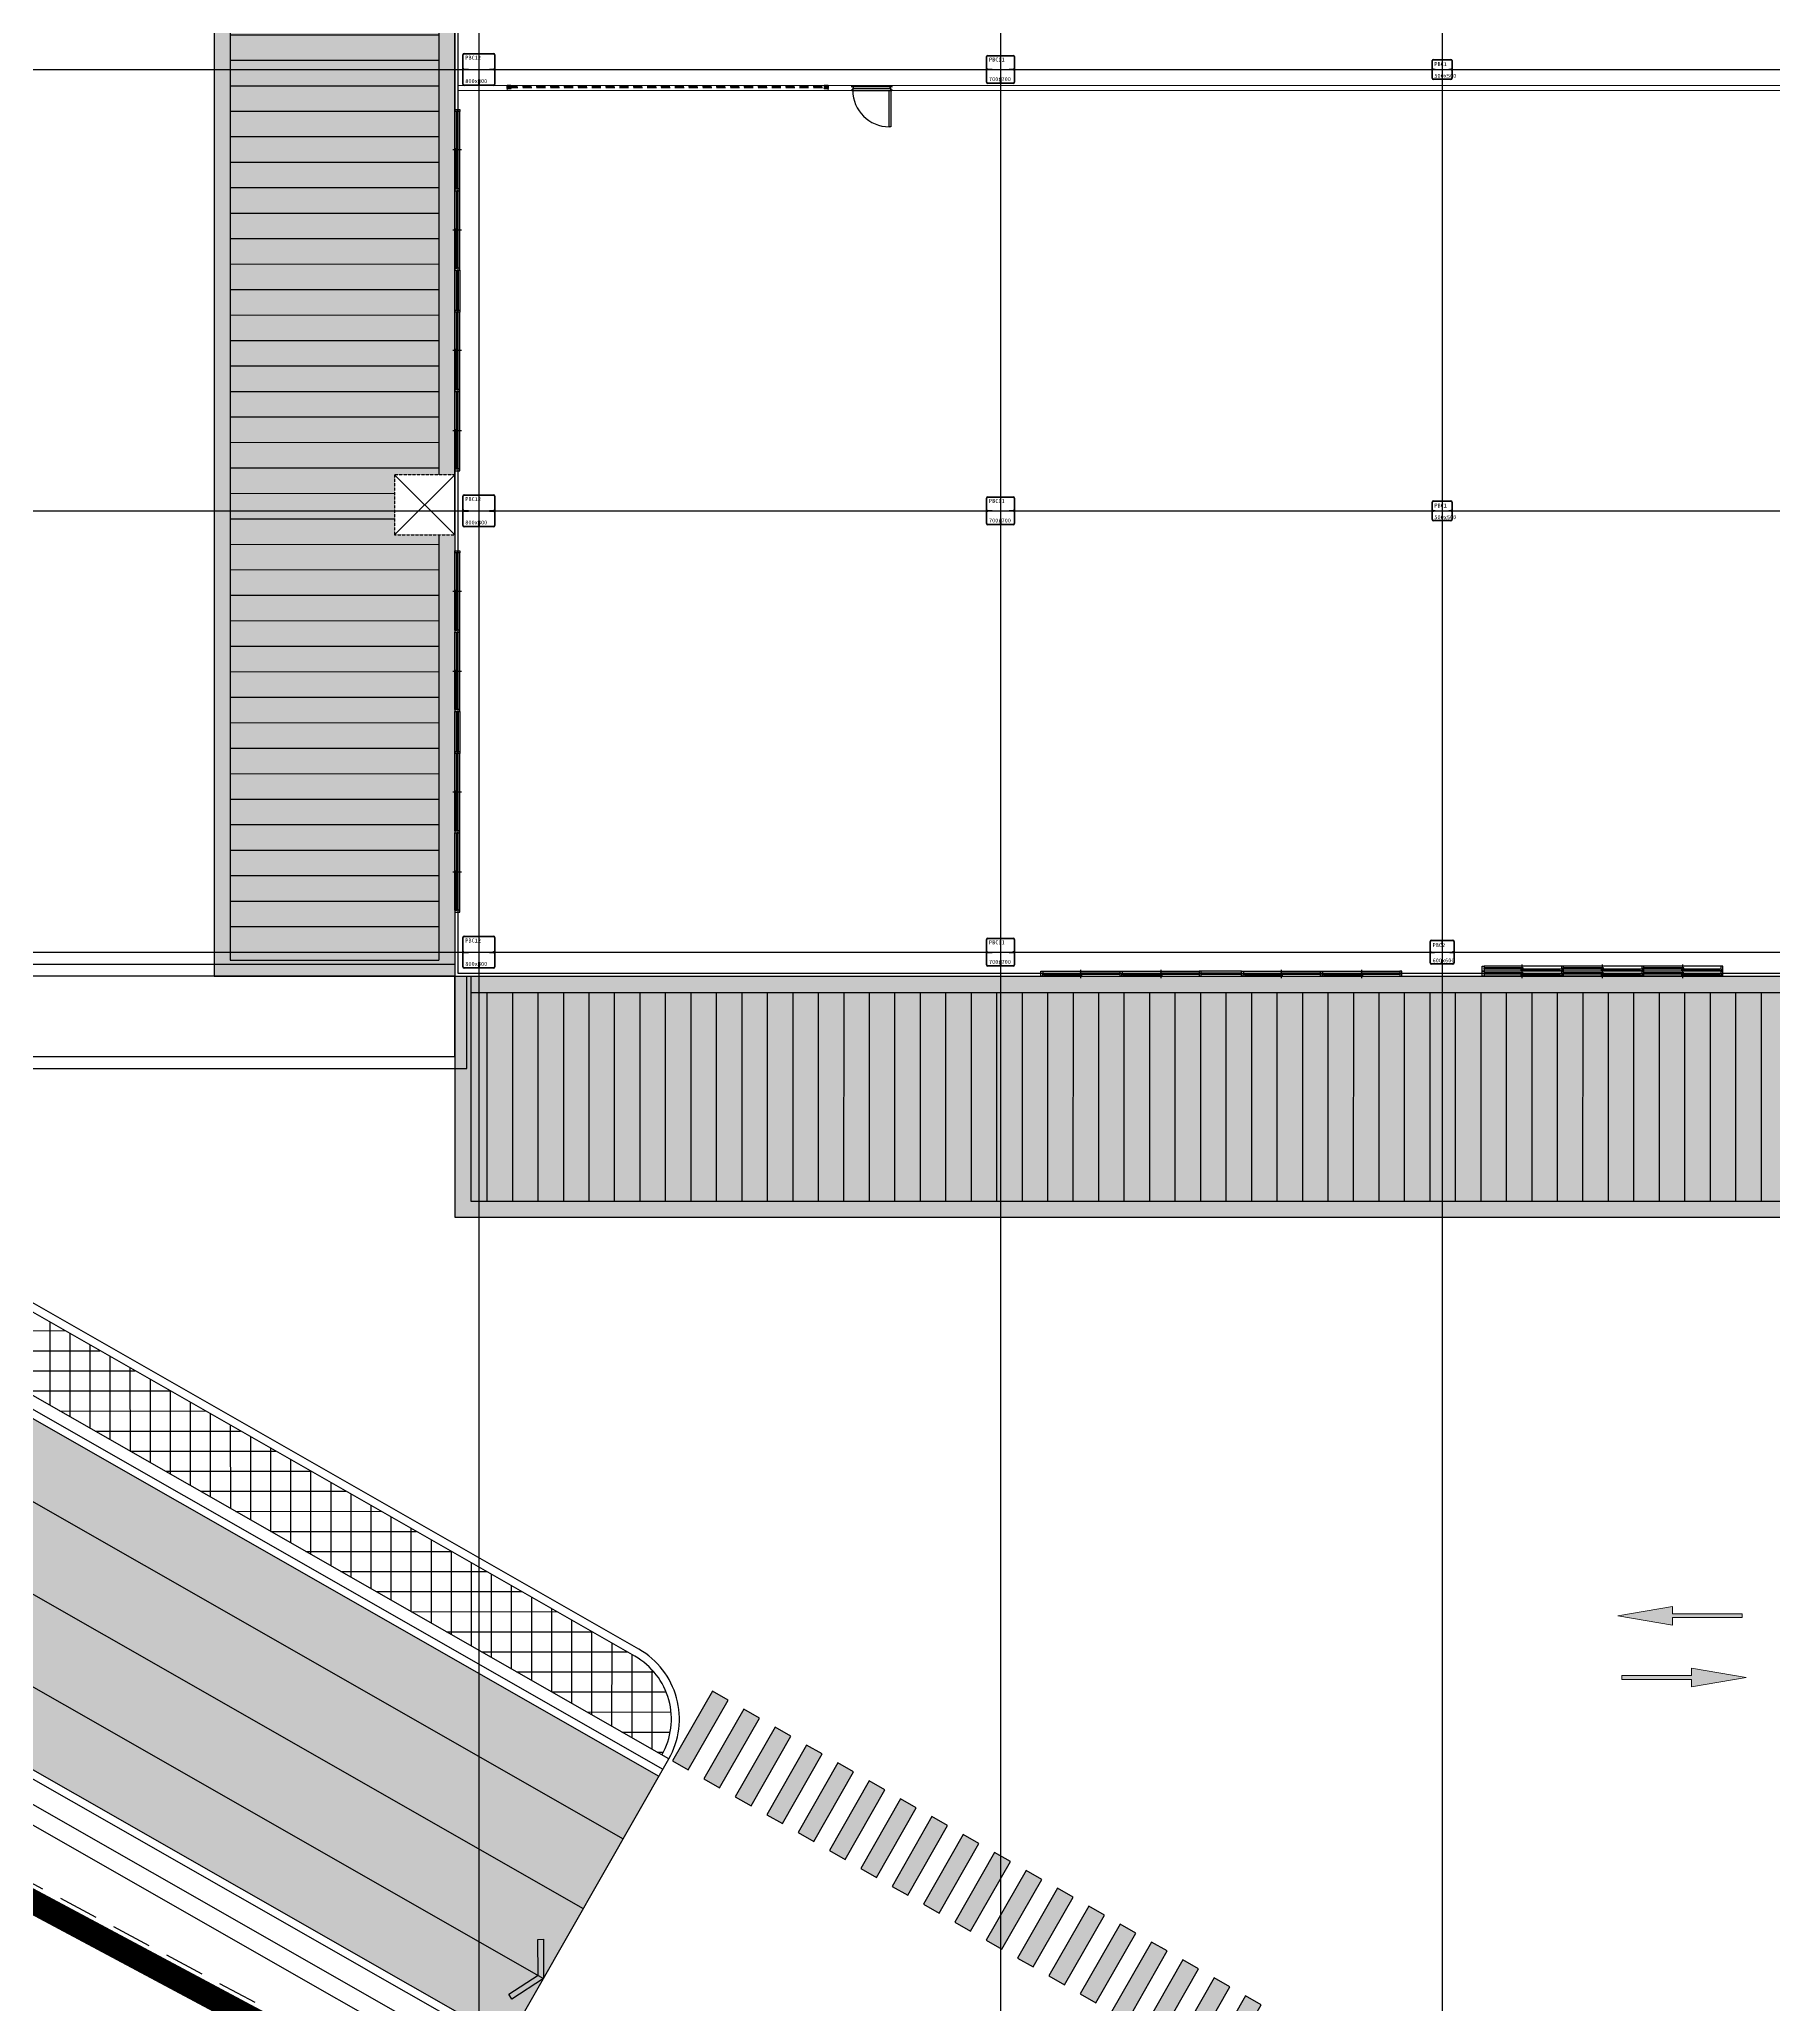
# Model space of a CAD drawing. Extents: x 152195838 to 160350639, y 364657247 to 370318102.
# Drawn here: x 158828992 to 158872211, y 364956804 to 365005782 of the extents above; entities that cross this region are included whole.
import ezdxf
from ezdxf.xclip import XClip

# ---------------------------------------------------------------- set-up
doc = ezdxf.new("R2010")
doc.units = 0
doc.header["$MEASUREMENT"] = 0
for name, pattern in [('AAA004', [3, 2, -1]), ('DASHED', [0.75, 0.5, -0.25]), ('DIVIDEX2', [2.5, 1, -0.5, 0, -0.5, 0, -0.5]), ('HID', [2.3, 1.5, -0.8]), ('PHANTOM2', [1.25, 0.625, -0.125, 0.125, -0.125, 0.125, -0.125]), ('사무실2종$0$ACAD_ISO04W100', [30, 24, -3, 0, -3])]:
    doc.linetypes.add(name, pattern=pattern)
doc.layers.get('0').update_dxf_attribs({"linetype": 'CONTINUOUS'})
doc.layers.get('Defpoints').update_dxf_attribs({"linetype": 'CONTINUOUS'})
for name, color, linetype in [('-S-foundation txt', 3, 'CONTINUOUS'), ('0 구역계(부지)', 5, 'PHANTOM2'), ('4A.TEC DOOR', 4, 'CONTINUOUS'), ('4A.TEC ELE 1', 7, 'CONTINUOUS'), ('4A.TEC OPEN', 9, 'HID'), ('4A.TEC SITE', 1, 'DIVIDEX2'), ('4A.TEC 벽체 1', 2, 'CONTINUOUS'), ('4A.TEC 벽체 2', 3, 'CONTINUOUS'), ('4A.TEC 벽체 3', 4, 'CONTINUOUS'), ('4A.TEC 벽체 4', 7, 'CONTINUOUS'), ('4A.TEC 주차 일반', 8, 'CONTINUOUS'), ('4A.TEC 창호 2', 4, 'CONTINUOUS'), ('4A.TEC 패턴 1', 8, 'CONTINUOUS'), ('4A.TEC 해치 1', 9, 'CONTINUOUS'), ('P-BOX', 3, 'CONTINUOUS'), ('㈜SE&C 심볼', 7, 'CONTINUOUS'), ('㈜SE&C 패턴 1', 8, 'CONTINUOUS')]:
    doc.layers.add(name, color=color, linetype=linetype)
doc.layers.add('DEFPOINT', color=135, linetype='CONTINUOUS', plot=False)
doc.styles.add('돋움체', font='')
doc.styles.get('돋움체').set_extended_font_data('DotumChe')

# ---------------------------------------------------------------- blocks, each defined once
blk = doc.blocks.new('asq9q')
for p, q in [((159790047, 364980932), (159791547, 364982432)), ((159790047, 364982432), (159791547, 364980932))]:
    blk.add_line(p, q)
at = {"linetype": 'DASHED'}
blk.add_lwpolyline([(159790047, 364980932), (159791547, 364980932), (159791547, 364982432), (159790047, 364982432)], close=True, dxfattribs=at)
blk = doc.blocks.new('zw$EEDA')
at = {"layer": '4A.TEC 해치 1', "linetype": 'Continuous'}
h = blk.add_hatch(color=254, dxfattribs=at)
h.dxf.hatch_style = 1
h.paths.add_polyline_path([(6000, 0), (6000, 11000), (4500, 11000), (4500, 12500), (6000, 12500), (6000, 31700), (4500, 31700), (4500, 33200), (6000, 33200), (6000, 45000), (4500, 45000), (4500, 46500), (6000, 46500), (6000, 89200), (0, 89200), (0, 0)])
at = {"layer": '4A.TEC 해치 1'}
h = blk.add_hatch(dxfattribs=at)
h.set_pattern_fill('LINE', color=256, scale=200, angle=360)
h.set_pattern_definition([(360, (-434424.4, 2090698.2), (2e-12, 635), [])])
edge = h.paths.add_edge_path()
edge.add_line((400, 88800), (5600, 88800))
edge.add_line((5600, 88800), (5600, 46500))
edge.add_line((5600, 46500), (4500, 46500))
edge.add_line((4500, 46500), (4500, 45000))
edge.add_line((4500, 45000), (5600, 45000))
edge.add_line((5600, 45000), (5600, 33200))
edge.add_line((5600, 33200), (4500, 33200))
edge.add_line((4500, 33200), (4500, 31700))
edge.add_line((4500, 31700), (5600, 31700))
edge.add_line((5600, 31700), (5600, 12500))
edge.add_line((5600, 12500), (4500, 12500))
edge.add_line((4500, 12500), (4500, 11000))
edge.add_line((4500, 11000), (5600, 11000))
edge.add_line((5600, 11000), (5600, 400))
edge.add_line((5600, 400), (400, 400))
edge.add_line((400, 400), (400, 88600))
at = {"ltscale": 1000}
blk.add_lwpolyline([(6000, 89200), (0, 89200), (0, 0), (6000, 0)], dxfattribs=at)
at = {"layer": '4A.TEC ELE 1', "color": 8}
for p, q in [((5600, 31700), (5600, 12500)), ((5600, 11000), (5600, 400))]:
    blk.add_line(p, q, dxfattribs=at)
blk.add_lwpolyline([(6000, 88800), (400, 88800), (400, 400), (5600, 400)], dxfattribs=at)
blk.add_blockref('asq9q', (-159785547, -364969932))
blk = doc.blocks.new('dwgC0C')
at = {"layer": '4A.TEC 해치 1', "linetype": 'Continuous'}
h = blk.add_hatch(color=254, dxfattribs=at)
h.dxf.hatch_style = 1
h.paths.add_polyline_path([(93300, 4500), (94800, 4500), (94800, 6000), (95800, 6000), (95800, 0), (-17400, 0), (-17400, 6000), (93300, 6000)])
at = {"layer": '4A.TEC 해치 1'}
h = blk.add_hatch(dxfattribs=at)
h.set_pattern_fill('LINE', color=256, scale=200, angle=90)
h.set_pattern_definition([(90, (-2000898.2, -434424.4), (-635, 2e-12), [])])
h.paths.add_polyline_path([(93300, 4500), (94800, 4500), (94800, 5600), (95400, 5600), (95400, 400), (-17000, 400), (-17000, 5600), (93300, 5600)])
at = {"ltscale": 1000}
blk.add_lwpolyline([(-17400, 6000), (-17400, 0), (95800, 0), (95800, 6000)], dxfattribs=at)
at = {"layer": '4A.TEC ELE 1', "color": 8}
blk.add_line((-17000, 5600), (93300, 5600), dxfattribs=at)
blk.add_lwpolyline([(-17000, 6000), (-17000, 400), (95400, 400), (95400, 5600)], dxfattribs=at)
blk = doc.blocks.new('zw$C900')
at = {"layer": '0 구역계(부지)', "linetype": 'AAA004', "ltscale": 500, "flags": 128}
blk.add_lwpolyline([(-78576, -83230), (-84358, -81321), (-100487, -75984), (-109941, -75633), (-142159, -85468), (-161435, -88757), (-252852, -90934), (-260151, -93736), (-271129, -102323), (-291575, -111577), (-291456, -113105), (-292591, -125163), (-292605, -129353), (-292051, -132630), (-291060, -134530), (-289085, -141318), (-289168, -144287), (-285317, -146399), (-285092, -151580), (-282702, -162240), (-272700, -185724), (-265309, -192985), (-216758, -218936), (-205440, -225775), (-188949, -237591), (-187640, -238240), (-161500, -240648), (-136284, -235184), (-121462, -234588), (-113066, -233536), (-95241, -239556), (-74880, -238437)], close=True, dxfattribs=at)
at = {"layer": '4A.TEC SITE', "color": 10, "linetype": '사무실2종$0$ACAD_ISO04W100', "ltscale": 300, "const_width": 600}
blk.add_lwpolyline([(-265548, -193310), (-216956, -219284), (-205660, -226110), (-189156, -237935), (-187750, -238631), (-161475, -241052), (-136234, -235582), (-121429, -234987), (-113107, -233944), (-95296, -239959), (-74470, -238816), (-74470, -238816), (-78183, -82939), (-78183, -82939)], dxfattribs=at)
blk = doc.blocks.new('KD FSD1000(0815)')
at = {"layer": '4A.TEC DOOR'}
for p, q in [((-10, 0), (0, 0)), ((973, 0), (27, 0)), ((1000, 0), (1010, 0)), ((-10, -100), (0, -100)), ((973, -45), (27, -45)), ((973, -100), (27, -100)), ((1000, -100), (1010, -100))]:
    blk.add_line(p, q, dxfattribs=at)
blk.add_lwpolyline([(27, 906), (67, 906), (67, 0), (27, 0), (27, 906)], close=True, dxfattribs=at)
for points in [[(0, -20), (0, 0), (27, 0), (27, -45), (42, -45), (42, -70), (27, -100), (0, -100), (0, -80), (2, -80), (2, -98), (26, -98), (40, -70), (40, -47), (25, -47), (25, -2), (2, -2), (2, -20), (0, -20)], [(1000, -20), (1000, 0), (973, 0), (973, -45), (958, -45), (958, -70), (973, -100), (1000, -100), (1000, -80), (998, -80), (998, -98), (974, -98), (960, -70), (960, -47), (975, -47), (975, -2), (998, -2), (998, -20), (1000, -20)]]:
    blk.add_lwpolyline(points, dxfattribs=at)
at = {"layer": '4A.TEC DOOR', "color": 9}
blk.add_arc((67, 0), 906, 0, 90, dxfattribs=at)
blk = doc.blocks.new('a7q')
at = {"layer": '4A.TEC OPEN', "ltscale": 150}
for p, q in [((788157, -3738483), (796077, -3738483)), ((788163, -3738509), (796071, -3738509))]:
    blk.add_line(p, q, dxfattribs=at)
at = {"layer": '4A.TEC 벽체 4'}
for p, q in [((788117, -3738456), (788217, -3738456)), ((788117, -3738456), (788117, -3738536)), ((788120, -3738534), (788120, -3738459)), ((788215, -3738459), (788120, -3738459)), ((788122, -3738461), (788122, -3738480)), ((788212, -3738461), (788122, -3738461)), ((788136, -3738519), (788136, -3738473)), ((788136, -3738473), (788195, -3738473)), ((788136, -3738519), (788136, -3738473)), ((788212, -3738473), (788136, -3738473)), ((788138, -3738476), (788138, -3738517)), ((788215, -3738476), (788138, -3738476)), ((788141, -3738515), (788141, -3738478)), ((788141, -3738478), (788217, -3738478)), ((788157, -3738496), (788157, -3738483)), ((788169, -3738483), (788169, -3738509)), ((788212, -3738473), (788212, -3738461)), ((788215, -3738459), (788215, -3738476)), ((788217, -3738478), (788217, -3738456)), ((796017, -3738478), (796017, -3738456)), ((796117, -3738456), (796017, -3738456)), ((796094, -3738478), (796017, -3738478)), ((796020, -3738459), (796020, -3738476)), ((796020, -3738459), (796115, -3738459)), ((796020, -3738476), (796096, -3738476)), ((796022, -3738473), (796022, -3738461)), ((796022, -3738461), (796112, -3738461)), ((796022, -3738473), (796098, -3738473)), ((796098, -3738473), (796039, -3738473)), ((796066, -3738483), (796066, -3738509)), ((796077, -3738496), (796077, -3738483)), ((796094, -3738515), (796094, -3738478)), ((796096, -3738476), (796096, -3738517)), ((796098, -3738519), (796098, -3738473)), ((796098, -3738519), (796098, -3738473)), ((796112, -3738461), (796112, -3738480)), ((796117, -3738456), (796115, -3738456)), ((796115, -3738534), (796115, -3738459)), ((796117, -3738456), (796117, -3738536)), ((788117, -3738534), (788117, -3738536)), ((788117, -3738536), (788217, -3738536)), ((788117, -3738536), (788120, -3738536)), ((788215, -3738534), (788120, -3738534)), ((788122, -3738531), (788122, -3738512)), ((788212, -3738531), (788122, -3738531)), ((788195, -3738519), (788136, -3738519)), ((788212, -3738519), (788136, -3738519)), ((788138, -3738517), (788215, -3738517)), ((788217, -3738515), (788141, -3738515)), ((788157, -3738496), (788163, -3738509)), ((788212, -3738519), (788212, -3738531)), ((788215, -3738517), (788215, -3738534)), ((788217, -3738536), (788217, -3738514)), ((796017, -3738536), (796017, -3738514)), ((796017, -3738515), (796094, -3738515)), ((796117, -3738536), (796017, -3738536)), ((796020, -3738517), (796020, -3738534)), ((796096, -3738517), (796020, -3738517)), ((796020, -3738534), (796115, -3738534)), ((796022, -3738519), (796022, -3738531)), ((796022, -3738519), (796098, -3738519)), ((796022, -3738531), (796112, -3738531)), ((796039, -3738519), (796098, -3738519)), ((796077, -3738496), (796071, -3738509)), ((796112, -3738531), (796112, -3738512)), ((796117, -3738534), (796117, -3738536))]:
    blk.add_line(p, q, dxfattribs=at)
at = {"layer": '4A.TEC 벽체 4', "color": 251, "lineweight": 0, "ltscale": 15}
for p, q in [((788117, -3738456), (788117, -3738581)), ((796117, -3738456), (796117, -3738581))]:
    blk.add_line(p, q, dxfattribs=at)
at = {"layer": '4A.TEC DOOR', "rotation": 180}
blk.add_blockref('KD FSD1000(0815)', (797707, -3738581), dxfattribs=at)
blk = doc.blocks.new('QQ3')
at = {"layer": '4A.TEC 패턴 1', "lineweight": 0}
blk.add_hatch(color=256, dxfattribs=at).paths.add_polyline_path([(5115271, 393912), (5117341, 393912), (5117341, 393801), (5116775, 393801), (5115271, 393801), (5115271, 393579), (5113645, 393857), (5115271, 394134)])
blk.add_lwpolyline([(5116775, 393801), (5117341, 393801), (5117341, 393912), (5115271, 393912), (5115271, 394134), (5113645, 393857), (5115271, 393579), (5115271, 393801), (5116775, 393801)], close=True, dxfattribs=at)
blk.add_lwpolyline([(5117341, 393912), (5117341, 393801)], dxfattribs=at)
blk = doc.blocks.new('dwg7F0D')
h = blk.add_hatch()
h.set_pattern_fill('ANSI37', color=253, scale=4000, angle=45, style=0)
h.set_pattern_definition([(90, (143763.5, -224403.43), (-500, 3e-14), []), (180, (143763.5, -224403.43), (-6e-14, -500), [])])
h.paths.add_polyline_path([(175475, 107628), (168277, 111740), (163617, 114401, -0.125113), (160887, 117037), (160717, 116931, -0.044026), (160093, 118172), (146103, 153405), (143474, 160024), (143474, 180350, 0.031352), (141674, 178662), (141674, 159680), (144572, 152384), (158420, 117508, 0.170076), (162625, 112664), (198212, 92338, 0.414214), (197541, 94794), (175375, 107454)])
at = {"layer": '4A.TEC 주차 일반'}
h = blk.add_hatch(color=256, dxfattribs=at)
h.dxf.hatch_style = 1
h.paths.add_polyline_path([(220962, 81647), (220571, 81870), (219580, 80133), (219970, 79910)])
h.paths.add_polyline_path([(220181, 82093), (219790, 82316), (218798, 80580), (219189, 80357)])
h.paths.add_polyline_path([(219399, 82540), (219008, 82763), (218017, 81026), (218407, 80803)])
h.paths.add_polyline_path([(218618, 82986), (218227, 83209), (217235, 81473), (217626, 81249)])
h.paths.add_polyline_path([(217836, 83432), (217445, 83656), (216454, 81919), (216844, 81696)])
h.paths.add_polyline_path([(217055, 83879), (216664, 84102), (215672, 82365), (216063, 82142)])
h.paths.add_polyline_path([(216273, 84325), (215882, 84548), (214890, 82812), (215281, 82588)])
h.paths.add_polyline_path([(215492, 84772), (215101, 84995), (214109, 83258), (214500, 83035)])
h.paths.add_polyline_path([(214710, 85218), (214319, 85441), (213327, 83704), (213718, 83481)])
h.paths.add_polyline_path([(213929, 85664), (213538, 85887), (212546, 84151), (212937, 83928)])
h.paths.add_polyline_path([(213147, 86111), (212756, 86334), (211764, 84597), (212155, 84374)])
h.paths.add_polyline_path([(212366, 86557), (211975, 86780), (210983, 85044), (211374, 84820)])
h.paths.add_polyline_path([(211584, 87003), (211193, 87227), (210201, 85490), (210592, 85267)])
h.paths.add_polyline_path([(210803, 87450), (210412, 87673), (209420, 85936), (209811, 85713)])
h.paths.add_polyline_path([(210021, 87896), (209630, 88119), (208638, 86383), (209029, 86159)])
h.paths.add_polyline_path([(209240, 88343), (208849, 88566), (207857, 86829), (208248, 86606)])
h.paths.add_polyline_path([(208458, 88789), (208067, 89012), (207075, 87275), (207466, 87052)])
h.paths.add_polyline_path([(207677, 89235), (207286, 89458), (206294, 87722), (206685, 87499)])
h.paths.add_polyline_path([(206895, 89682), (206504, 89905), (205512, 88168), (205903, 87945)])
h.paths.add_polyline_path([(206114, 90128), (205723, 90351), (204731, 88615), (205122, 88391)])
h.paths.add_polyline_path([(205332, 90574), (204941, 90798), (203949, 89061), (204340, 88838)])
h.paths.add_polyline_path([(204551, 91021), (204160, 91244), (203168, 89507), (203559, 89284)])
h.paths.add_polyline_path([(203769, 91467), (203378, 91690), (202386, 89954), (202777, 89730)])
h.paths.add_polyline_path([(202988, 91914), (202597, 92137), (201605, 90400), (201996, 90177)])
h.paths.add_polyline_path([(202206, 92360), (201815, 92583), (200823, 90846), (201214, 90623)])
h.paths.add_polyline_path([(201425, 92806), (201034, 93029), (200042, 91293), (200433, 91070)])
h.paths.add_polyline_path([(200643, 93253), (200252, 93476), (199260, 91739), (199651, 91516)])
h.paths.add_polyline_path([(199862, 93699), (199471, 93922), (198479, 92186), (198870, 91962)])
at = {"layer": '㈜SE&C 패턴 1'}
h = blk.add_hatch(dxfattribs=at)
h.set_pattern_fill('ANSI31', color=253, scale=50, angle=270, style=0)
h.set_pattern_definition([(270, (-8024776.9, 2428035.83), (274.963066, 1e-11), [158.75, -317.5]), (30, (-8024776.9, 2428035.83), (-137.481533, 238.125), [158.75, -317.5]), (330, (-8024776.9, 2427877.08), (137.481533, 238.125), [158.75, -317.5])])
h.paths.add_polyline_path([(150892, 114518, 0.170076), (158607, 105631), (194368, 85205), (198137, 91805), (162377, 112230, -0.170076), (157956, 117323), (152169, 131896), (145106, 129091), (150892, 114518)])
at = {"linetype": 'Continuous'}
blk.add_line((193053, 111740), (168277, 111740), dxfattribs=at)
blk.add_line((194269, 85032), (198385, 92239))
for points in [[(164053, 187402, 0.395986), (155707, 188956), (145125, 182173, 0.15454), (137324, 172799), (135158, 167492, 0.285149), (136252, 161044), (144139, 152118), (157956, 117323, 0.170076), (162377, 112230), (198137, 91805)], [(164053, 187053, 0.409638), (155815, 188788), (145233, 182005, 0.15454), (137509, 172723), (135343, 167416, 0.285149), (136402, 161177), (144312, 152224), (158141, 117397, 0.170076), (162476, 112404), (198237, 91978)], [(198212, 92338), (198212, 92338, 0.414214), (197541, 94794), (175375, 107454)], [(198385, 92239), (198385, 92239, 0.414214), (197641, 94968), (175475, 107628)]]:
    blk.add_lwpolyline(points, format="xyb", dxfattribs=at)
at = {"flags": 128}
for points in [[(344097, 63734), (305679, 65308, 0.029586), (305419, 65303), (283601, 63612), (243773, 60524, -0.150193), (233569, 62815), (158607, 105631, -0.170076), (150892, 114518), (137565, 148080), (134385, 151679), (130463, 153827)], [(344102, 63533), (305671, 65108, 0.029586), (305435, 65103), (283617, 63412), (243789, 60325, -0.150193), (233470, 62641), (158508, 105457, -0.170076), (150706, 114444), (137392, 147974), (134259, 151520), (130457, 153603)], [(344079, 62984), (305648, 64558, 0.029586), (305477, 64555), (283659, 62864), (243831, 59777, -0.150193), (233197, 62163), (158235, 104980, -0.170076), (150195, 114241), (136917, 147682), (133910, 151084), (130641, 152874)], [(344061, 62534), (305630, 64109, 0.029586), (305512, 64106), (283694, 62415), (243866, 59328, -0.150193), (232974, 61773), (158012, 104589, -0.170076), (149777, 114075), (136527, 147443), (133625, 150727), (130425, 152480)], [(198385, 92239), (162625, 112664, -0.170076), (158420, 117508), (144572, 152384)]]:
    blk.add_lwpolyline(points, format="xyb", dxfattribs=at)
at = {"linetype": 'Continuous'}
for points in [[(168356, 112040), (193053, 112040)], [(176335, 109740), (193053, 109740), (193053, 111740)], [(176509, 109440), (193353, 109440), (193353, 111740)]]:
    blk.add_lwpolyline(points, dxfattribs=at)
at = {"layer": '4A.TEC 주차 일반'}
for points in [[(199862, 93699), (199471, 93922), (198479, 92186), (198870, 91962)], [(200643, 93253), (200252, 93476), (199260, 91739), (199651, 91516)], [(201425, 92806), (201034, 93029), (200042, 91293), (200433, 91070)], [(202206, 92360), (201815, 92583), (200823, 90846), (201214, 90623)], [(202988, 91914), (202597, 92137), (201605, 90400), (201996, 90177)], [(203769, 91467), (203378, 91690), (202386, 89954), (202777, 89730)], [(204551, 91021), (204160, 91244), (203168, 89507), (203559, 89284)], [(205332, 90574), (204941, 90798), (203949, 89061), (204340, 88838)], [(206114, 90128), (205723, 90351), (204731, 88615), (205122, 88391)], [(206895, 89682), (206504, 89905), (205512, 88168), (205903, 87945)], [(207677, 89235), (207286, 89458), (206294, 87722), (206685, 87499)], [(208458, 88789), (208067, 89012), (207075, 87275), (207466, 87052)], [(209240, 88343), (208849, 88566), (207857, 86829), (208248, 86606)], [(210021, 87896), (209630, 88119), (208638, 86383), (209029, 86159)], [(210803, 87450), (210412, 87673), (209420, 85936), (209811, 85713)], [(211584, 87003), (211193, 87227), (210201, 85490), (210592, 85267)], [(212366, 86557), (211975, 86780), (210983, 85044), (211374, 84820)], [(213147, 86111), (212756, 86334), (211764, 84597), (212155, 84374)]]:
    blk.add_lwpolyline(points, close=True, dxfattribs=at)
at = {"layer": '㈜SE&C 심볼', "color": 1, "ltscale": 10}
for points in [[(150496, 131231), (156283, 116659, 0.170076), (161484, 110667), (197245, 90242)], [(146778, 129755), (152565, 115182, 0.170076), (159500, 107194), (195261, 86768)]]:
    blk.add_lwpolyline(points, format="xyb", dxfattribs=at)
blk.add_lwpolyline([(194470, 86252), (194400, 86371), (195125, 86846), (195121, 87740), (195259, 87741), (195263, 86767)], close=True, dxfattribs=at)
at = {"layer": '㈜SE&C 패턴 1', "color": 253, "flags": 128}
blk.add_lwpolyline([(148637, 130493), (154424, 115921, 0.170076), (160492, 108931), (196253, 88505)], format="xyb", dxfattribs=at)
blk = doc.blocks.new('zw$BC15')
at = {"layer": '4A.TEC 창호 2'}
for p, q in [((50, 7025), (50, 8950)), ((100, 7025), (100, 8950)), ((100, 8910), (136, 8910)), ((136, 7975), (136, 8950)), ((175, 7025), (175, 8950)), ((64, 7025), (64, 8025)), ((64, 8025), (136, 8025)), ((64, 7975), (136, 7975)), ((50, 5050), (50, 6975)), ((64, 7065), (100, 7065)), ((100, 5050), (100, 6975)), ((100, 6935), (136, 6935)), ((136, 5975), (136, 6975)), ((175, 5050), (175, 6975)), ((64, 5050), (64, 6025)), ((64, 6025), (136, 6025)), ((64, 5975), (136, 5975)), ((50, 4000), (50, 5000)), ((64, 5090), (100, 5090)), ((94, 5000), (94, 4000)), ((130, 5000), (130, 4000)), ((175, 5000), (175, 4000)), ((50, 2025), (50, 3950)), ((100, 2025), (100, 3950)), ((136, 2975), (136, 3950)), ((175, 2025), (175, 3950)), ((100, 3910), (136, 3910)), ((64, 2025), (64, 3025)), ((64, 3025), (136, 3025)), ((64, 2975), (136, 2975)), ((50, 50), (50, 1975)), ((64, 2065), (100, 2065)), ((100, 50), (100, 1975)), ((136, 975), (136, 1975)), ((175, 50), (175, 1975)), ((100, 1935), (136, 1935)), ((64, 50), (64, 1025)), ((64, 1025), (136, 1025)), ((64, 975), (136, 975)), ((64, 90), (100, 90))]:
    blk.add_line(p, q, dxfattribs=at)
at = {"layer": '4A.TEC 창호 2', "color": 8}
for p, q in [((118, 8910), (118, 8025)), ((82, 7975), (82, 7065)), ((118, 6935), (118, 6025)), ((82, 5975), (82, 5090)), ((112, 5000), (112, 4000)), ((118, 3910), (118, 3025)), ((82, 2975), (82, 2065)), ((118, 1935), (118, 1025)), ((82, 975), (82, 90))]:
    blk.add_line(p, q, dxfattribs=at)
at = {"layer": '4A.TEC 창호 2', "color": 1}
for p, q in [((0, 8000), (215, 8000)), ((0, 6000), (215, 6000)), ((0, 3000), (215, 3000)), ((0, 1000), (215, 1000))]:
    blk.add_line(p, q, dxfattribs=at)
at = {"layer": '4A.TEC 창호 2'}
for points in [[(175, 9000), (175, 8950), (136, 8950), (136, 8960), (100, 8960), (100, 8950), (50, 8950), (50, 9000)], [(175, 5050), (100, 5050), (100, 5040), (64, 5040), (64, 5050), (50, 5050), (50, 5000), (175, 5000)], [(175, 4000), (175, 3950), (136, 3950), (136, 3960), (100, 3960), (100, 3950), (50, 3950), (50, 4000)], [(175, 50), (100, 50), (100, 40), (64, 40), (64, 50), (50, 50), (50, 0), (175, 0)]]:
    blk.add_lwpolyline(points, close=True, dxfattribs=at)
at = {"layer": '4A.TEC 창호 2', "flags": 128}
for points in [[(100, 6975), (100, 6985), (136, 6985), (136, 6975), (175, 6975), (175, 7025), (100, 7025), (100, 7015), (64, 7015), (64, 7025), (50, 7025), (50, 6975)], [(100, 1975), (100, 1985), (136, 1985), (136, 1975), (175, 1975), (175, 2025), (100, 2025), (100, 2015), (64, 2015), (64, 2025), (50, 2025), (50, 1975)]]:
    blk.add_lwpolyline(points, close=True, dxfattribs=at)
blk = doc.blocks.new('A$C111325cc')
at = {"layer": 'DEFPOINT'}
for p, q in [((136276, 244000), (136276, 0)), ((149276, 244000), (149276, 0)), ((160276, 244000), (160276, 0)), ((0, 108063), (324969, 108063)), ((0, 97063), (324969, 97063)), ((0, 86063), (324969, 86063))]:
    blk.add_line(p, q, dxfattribs=at)
blk = doc.blocks.new('sar7q89')
at = {"layer": '4A.TEC 창호 2'}
for p, q in [((1892467, -3694885), (1894392, -3694885)), ((1894442, -3694885), (1896392, -3694885)), ((1896442, -3694885), (1898367, -3694885)), ((1892467, -3694899), (1893442, -3694899)), ((1892467, -3694935), (1894392, -3694935)), ((1892467, -3695010), (1894392, -3695010)), ((1892467, -3695010), (1894392, -3695010)), ((1892467, -3695024), (1893442, -3695024)), ((1892467, -3695060), (1894392, -3695060)), ((1892467, -3695135), (1894392, -3695135)), ((1892507, -3694899), (1892507, -3694935)), ((1892507, -3695024), (1892507, -3695060)), ((1893392, -3694899), (1893392, -3694971)), ((1893392, -3694971), (1894392, -3694971)), ((1893392, -3695024), (1893392, -3695096)), ((1893392, -3695096), (1894392, -3695096)), ((1893442, -3694899), (1893442, -3694971)), ((1893442, -3695024), (1893442, -3695096)), ((1894352, -3694935), (1894352, -3694971)), ((1894352, -3695060), (1894352, -3695096)), ((1894442, -3694899), (1895442, -3694899)), ((1894442, -3694935), (1896392, -3694935)), ((1894442, -3695010), (1896392, -3695010)), ((1894442, -3695010), (1896392, -3695010)), ((1894442, -3695024), (1895442, -3695024)), ((1894442, -3695060), (1896392, -3695060)), ((1894442, -3695135), (1896392, -3695135)), ((1894482, -3694899), (1894482, -3694935)), ((1894482, -3695024), (1894482, -3695060)), ((1895392, -3694899), (1895392, -3694971)), ((1895392, -3694971), (1896392, -3694971)), ((1895392, -3695024), (1895392, -3695096)), ((1895392, -3695096), (1896392, -3695096)), ((1895442, -3694899), (1895442, -3694971)), ((1895442, -3695024), (1895442, -3695096)), ((1896352, -3694935), (1896352, -3694971)), ((1896352, -3695060), (1896352, -3695096)), ((1896442, -3694899), (1897442, -3694899)), ((1896442, -3694935), (1898367, -3694935)), ((1896442, -3695010), (1898367, -3695010)), ((1896442, -3695010), (1898367, -3695010)), ((1896442, -3695024), (1897442, -3695024)), ((1896442, -3695060), (1898367, -3695060)), ((1896442, -3695135), (1898367, -3695135)), ((1896482, -3694899), (1896482, -3694935)), ((1896482, -3695024), (1896482, -3695060)), ((1897392, -3694899), (1897392, -3694971)), ((1897392, -3694971), (1898367, -3694971)), ((1897392, -3695024), (1897392, -3695096)), ((1897392, -3695096), (1898367, -3695096)), ((1897442, -3694899), (1897442, -3694971)), ((1897442, -3695024), (1897442, -3695096)), ((1898327, -3694935), (1898327, -3694971)), ((1898327, -3695060), (1898327, -3695096))]:
    blk.add_line(p, q, dxfattribs=at)
at = {"layer": '4A.TEC 창호 2', "color": 1}
for p, q in [((1893417, -3694835), (1893417, -3695050)), ((1895417, -3694835), (1895417, -3695050)), ((1897417, -3694835), (1897417, -3695050)), ((1893417, -3694960), (1893417, -3695175)), ((1895417, -3694960), (1895417, -3695175)), ((1897417, -3694960), (1897417, -3695175))]:
    blk.add_line(p, q, dxfattribs=at)
at = {"layer": '4A.TEC 창호 2', "color": 8}
for p, q in [((1893392, -3694917), (1892507, -3694917)), ((1893392, -3695042), (1892507, -3695042)), ((1894352, -3694953), (1893442, -3694953)), ((1894352, -3695078), (1893442, -3695078)), ((1895392, -3694917), (1894482, -3694917)), ((1895392, -3695042), (1894482, -3695042)), ((1896352, -3694953), (1895442, -3694953)), ((1896352, -3695078), (1895442, -3695078)), ((1897392, -3694917), (1896482, -3694917)), ((1897392, -3695042), (1896482, -3695042)), ((1898327, -3694953), (1897442, -3694953)), ((1898327, -3695078), (1897442, -3695078))]:
    blk.add_line(p, q, dxfattribs=at)
at = {"layer": '4A.TEC 창호 2', "flags": 128}
for points in [[(1892417, -3695010), (1892467, -3695010), (1892467, -3694935), (1892457, -3694935), (1892457, -3694899), (1892467, -3694899), (1892467, -3694885), (1892417, -3694885)], [(1894392, -3694935), (1894402, -3694935), (1894402, -3694971), (1894392, -3694971), (1894392, -3695010), (1894442, -3695010), (1894442, -3694935), (1894432, -3694935), (1894432, -3694899), (1894442, -3694899), (1894442, -3694885), (1894392, -3694885)], [(1896392, -3694935), (1896402, -3694935), (1896402, -3694971), (1896392, -3694971), (1896392, -3695010), (1896442, -3695010), (1896442, -3694935), (1896432, -3694935), (1896432, -3694899), (1896442, -3694899), (1896442, -3694885), (1896392, -3694885)], [(1892417, -3695135), (1892467, -3695135), (1892467, -3695060), (1892457, -3695060), (1892457, -3695024), (1892467, -3695024), (1892467, -3695010), (1892417, -3695010)], [(1894392, -3695060), (1894402, -3695060), (1894402, -3695096), (1894392, -3695096), (1894392, -3695135), (1894442, -3695135), (1894442, -3695060), (1894432, -3695060), (1894432, -3695024), (1894442, -3695024), (1894442, -3695010), (1894392, -3695010)], [(1896392, -3695060), (1896402, -3695060), (1896402, -3695096), (1896392, -3695096), (1896392, -3695135), (1896442, -3695135), (1896442, -3695060), (1896432, -3695060), (1896432, -3695024), (1896442, -3695024), (1896442, -3695010), (1896392, -3695010)]]:
    blk.add_lwpolyline(points, close=True, dxfattribs=at)
at = {"layer": '4A.TEC 창호 2'}
for points in [[(1898417, -3695010), (1898367, -3695010), (1898367, -3694971), (1898377, -3694971), (1898377, -3694935), (1898367, -3694935), (1898367, -3694885), (1898417, -3694885)], [(1898417, -3695135), (1898367, -3695135), (1898367, -3695096), (1898377, -3695096), (1898377, -3695060), (1898367, -3695060), (1898367, -3695010), (1898417, -3695010)]]:
    blk.add_lwpolyline(points, close=True, dxfattribs=at)
blk = doc.blocks.new('PBC12(B2F~2F)')
at = {"layer": 'P-BOX'}
h = blk.add_hatch(color=3, dxfattribs=at)
h.dxf.hatch_style = 1
h.paths.add_polyline_path([(135, 495, -0.414216), (100, 530), (100, 495)])
h.paths.add_polyline_path([(900, 470), (900, 505), (865, 505, -0.414217)])
at = {"layer": 'Defpoints', "color": 1, "ltscale": 50}
for p, q in [((500, 1000), (500, 0)), ((0, 500), (1000, 500))]:
    blk.add_line(p, q, dxfattribs=at)
at = {"layer": 'P-BOX', "color": 3, "ltscale": 50}
for p, q in [((100, 495), (240, 495)), ((135, 505), (240, 505)), ((240, 505), (240, 495)), ((495, 890), (495, 750)), ((495, 750), (505, 750)), ((505, 750), (505, 890)), ((760, 505), (900, 505)), ((760, 505), (760, 495)), ((760, 495), (865, 495)), ((495, 110), (495, 250)), ((495, 250), (505, 250)), ((505, 250), (505, 110))]:
    blk.add_line(p, q, dxfattribs=at)
for points in [[(100, 135), (100, 865)], [(110, 530), (110, 865)], [(110, 135), (110, 495)], [(110, 495), (135, 495), (135, 486), (110, 486), (110, 495)], [(135, 900), (865, 900)], [(135, 890), (865, 890)], [(865, 514), (890, 514), (890, 505), (865, 505), (865, 514)], [(890, 865), (890, 505)], [(900, 865), (900, 135)], [(865, 110), (135, 110)], [(865, 100), (135, 100)], [(890, 470), (890, 135)]]:
    blk.add_lwpolyline(points, dxfattribs=at)
for centre, radius, start, end in [((135, 865), 35, 90, 180), ((135, 530), 35, 180, 270), ((135, 865), 25, 90, 180), ((135, 530), 25, 180, 270), ((865, 865), 35, 0, 90), ((865, 865), 25, 0, 90), ((865, 470), 35, 0, 90), ((865, 470), 25, 0, 90), ((135, 135), 35, 180, 270), ((135, 135), 25, 180, 270), ((865, 135), 35, 270, 0), ((865, 135), 25, 270, 0)]:
    blk.add_arc(centre, radius, start, end, dxfattribs=at)
at = {"layer": 'DEFPOINT', "style": '돋움체'}
for s, p in [('PBC12', (160, 742)), ('800x800', (160, 160))]:
    blk.add_text(s, height=100, dxfattribs=at).set_placement(p)
blk = doc.blocks.new('PBC2')
h = blk.add_hatch(color=3)
h.dxf.hatch_style = 1
h.paths.add_polyline_path([(132, 396, -0.414214), (100, 427), (100, 396)])
h.paths.add_polyline_path([(668, 404, -0.414214), (700, 373), (700, 404)])
at = {"layer": 'Defpoints', "color": 1, "ltscale": 50}
for p, q in [((400, 800), (400, 0)), ((0, 400), (800, 400))]:
    blk.add_line(p, q, dxfattribs=at)
at = {"layer": 'P-BOX', "color": 3, "ltscale": 50}
for p, q in [((396, 691), (396, 581)), ((396, 581), (404, 581)), ((404, 581), (404, 691)), ((100, 396), (210, 396)), ((132, 404), (210, 404)), ((210, 404), (210, 396)), ((396, 109), (396, 219)), ((396, 219), (404, 219)), ((404, 219), (404, 109)), ((590, 404), (700, 404)), ((590, 404), (590, 396)), ((590, 396), (668, 396))]:
    blk.add_line(p, q, dxfattribs=at)
for points in [[(100, 132), (100, 668)], [(109, 427), (109, 668)], [(132, 700), (668, 700)], [(132, 691), (668, 691)], [(691, 668), (691, 404)], [(700, 668), (700, 132)], [(109, 132), (109, 396)], [(109, 396), (134, 396), (134, 386), (109, 386), (109, 396)], [(668, 109), (132, 109)], [(668, 100), (132, 100)], [(666, 414), (691, 414), (691, 404), (666, 404), (666, 414)], [(691, 373), (691, 132)]]:
    blk.add_lwpolyline(points, dxfattribs=at)
for centre, radius, start, end in [((132, 668), 31.5, 90, 180), ((132, 668), 22.5, 90, 180), ((668, 668), 31.5, 0, 90), ((668, 668), 22.5, 0, 90), ((132, 427), 31.5, 180, 270), ((132, 132), 31.5, 180, 270), ((132, 427), 22.5, 180, 270), ((132, 132), 22.5, 180, 270), ((668, 373), 31.5, 0, 90), ((668, 373), 22.5, 0, 90), ((668, 132), 31.5, 270, 0), ((668, 132), 22.5, 270, 0)]:
    blk.add_arc(centre, radius, start, end, dxfattribs=at)
at = {"layer": 'DEFPOINT', "style": '돋움체'}
for s, p in [('PBC2', (164, 527)), ('600x600', (163, 146))]:
    blk.add_text(s, height=100, dxfattribs=at).set_placement(p)
blk = doc.blocks.new('PBC1(2F~3F)')
at = {"layer": 'P-BOX'}
h = blk.add_hatch(color=256, dxfattribs=at)
h.dxf.hatch_style = 1
h.paths.add_polyline_path([(100, 392), (132, 392, -0.414214), (100, 423)])
h = blk.add_hatch(color=256, dxfattribs=at)
h.dxf.hatch_style = 1
h.paths.add_polyline_path([(600, 400), (568, 400, -0.414214), (600, 369)])
at = {"layer": 'Defpoints', "color": 1, "ltscale": 50}
for p, q in [((350, 746), (350, 46)), ((0, 396), (700, 396))]:
    blk.add_line(p, q, dxfattribs=at)
at = {"layer": 'P-BOX', "color": 3, "ltscale": 50}
for p, q in [((100, 392), (180, 392)), ((132, 400), (180, 400)), ((180, 400), (180, 392)), ((520, 400), (600, 400)), ((520, 400), (520, 392)), ((520, 392), (568, 392))]:
    blk.add_line(p, q, dxfattribs=at)
for points in [[(100, 178), (100, 614)], [(109, 423), (109, 614)], [(132, 646), (568, 646)], [(132, 637), (568, 637)], [(591, 614), (591, 400)], [(600, 614), (600, 178)], [(109, 178), (109, 392)], [(109, 392), (134, 392), (134, 382), (109, 382), (109, 392)], [(568, 155), (132, 155)], [(568, 146), (132, 146)], [(566, 410), (591, 410), (591, 400), (566, 400), (566, 410)], [(591, 369), (591, 178)]]:
    blk.add_lwpolyline(points, dxfattribs=at)
for centre, radius, start, end in [((132, 614), 31.5, 90, 180), ((132, 614), 22.5, 90, 180), ((568, 614), 31.5, 0, 90), ((568, 614), 22.5, 0, 90), ((132, 423), 31.5, 180, 270), ((132, 178), 31.5, 180, 270), ((132, 423), 22.5, 180, 270), ((132, 178), 22.5, 180, 270), ((568, 369), 31.5, 0, 90), ((568, 369), 22.5, 0, 90), ((568, 178), 31.5, 270, 0), ((568, 178), 22.5, 270, 0)]:
    blk.add_arc(centre, radius, start, end, dxfattribs=at)
at = {"layer": 'DEFPOINT', "style": '돋움체'}
for s, p in [('PBC1', (158, 478)), ('500x500', (158, 187))]:
    blk.add_text(s, height=100, dxfattribs=at).set_placement(p)
blk = doc.blocks.new('PBC11(2F)')
at = {"layer": 'P-BOX'}
h = blk.add_hatch(color=256, dxfattribs=at)
h.dxf.hatch_style = 1
h.paths.add_polyline_path([(100, 477), (100, 446), (132, 446, -0.414214)])
h = blk.add_hatch(color=256, dxfattribs=at)
h.dxf.hatch_style = 1
h.paths.add_polyline_path([(800, 454), (768, 454, -0.414214), (800, 423)])
at = {"layer": 'Defpoints', "color": 1, "ltscale": 50}
for p, q in [((450, 900), (450, 0)), ((0, 450), (900, 450))]:
    blk.add_line(p, q, dxfattribs=at)
at = {"layer": 'P-BOX', "color": 3, "ltscale": 50}
for p, q in [((446, 791), (446, 651)), ((446, 651), (454, 651)), ((454, 651), (454, 791)), ((100, 446), (240, 446)), ((132, 454), (240, 454)), ((240, 454), (240, 446)), ((446, 109), (446, 249)), ((446, 249), (454, 249)), ((454, 249), (454, 109)), ((660, 454), (800, 454)), ((660, 454), (660, 446)), ((660, 446), (768, 446))]:
    blk.add_line(p, q, dxfattribs=at)
for points in [[(100, 132), (100, 768)], [(109, 477), (109, 768)], [(132, 800), (768, 800)], [(132, 791), (768, 791)], [(791, 768), (791, 454)], [(800, 768), (800, 132)], [(109, 132), (109, 446)], [(109, 446), (134, 446), (134, 436), (109, 436), (109, 446)], [(768, 109), (132, 109)], [(768, 100), (132, 100)], [(766, 464), (791, 464), (791, 454), (766, 454), (766, 464)], [(791, 423), (791, 132)]]:
    blk.add_lwpolyline(points, dxfattribs=at)
for centre, radius, start, end in [((132, 768), 31.5, 90, 180), ((132, 768), 22.5, 90, 180), ((768, 768), 31.5, 0, 90), ((768, 768), 22.5, 0, 90), ((132, 477), 31.5, 180, 270), ((132, 132), 31.5, 180, 270), ((132, 477), 22.5, 180, 270), ((132, 132), 22.5, 180, 270), ((768, 423), 31.5, 0, 90), ((768, 423), 22.5, 0, 90), ((768, 132), 31.5, 270, 0), ((768, 132), 22.5, 270, 0)]:
    blk.add_arc(centre, radius, start, end, dxfattribs=at)
at = {"layer": 'DEFPOINT', "style": '돋움체'}
for s, p in [('PBC11', (161, 646)), ('700x700', (159, 159))]:
    blk.add_text(s, height=100, dxfattribs=at).set_placement(p)
blk = doc.blocks.new('2FCOL')
at = {"layer": '-S-foundation txt', "linetype": 'DASHED'}
for p in [(0, 22000), (0, 11000), (0, 0)]:
    blk.add_blockref('PBC12(B2F~2F)', p, dxfattribs=at)
for name, p in [('PBC11(2F)', (13050, 22050)), ('PBC1(2F~3F)', (24150, 22104)), ('PBC11(2F)', (13050, 11050)), ('PBC1(2F~3F)', (24150, 11104)), ('PBC11(2F)', (13050, 50))]:
    blk.add_blockref(name, p)
at = {"layer": 'P-BOX', "linetype": 'DASHED'}
blk.add_blockref('PBC2', (24100, 100), dxfattribs=at)

msp = doc.modelspace()

# ---------------------------------------------------------------- linework, layer by layer
at = {"layer": '4A.TEC 벽체 3'}
for points in [[(158941547.0046, 365060631.8958), (158897547.0046, 365060631.8958), (158897547.0046, 365071631.8958), (158839347.0046, 365071631.8958), (158839347.0046, 364982431.8958), (158941547.0046, 364982431.8958)], [(158941472.0046, 365060556.8958), (158897472.0046, 365060556.8958), (158897472.0046, 365071556.8958), (158839422.0046, 365071556.8958), (158839422.0046, 364982506.8958), (158941472.0046, 364982506.8958)]]:
    msp.add_lwpolyline(points, close=True, dxfattribs=at)
msp.add_lwpolyline([(158839347.0046, 364993431.8958), (158839347.0046, 365071031.8958)], dxfattribs=at)
at = {"layer": '4A.TEC 벽체 4', "color": 251, "lineweight": 0, "ltscale": 15}
for p, q in [((158923847.0046, 365004631.8958), (158839422.0046, 365004631.8958)), ((158923847.0046, 365004506.8958), (158839422.0046, 365004506.8958))]:
    msp.add_line(p, q, dxfattribs=at)

# ---------------------------------------------------------------- block references
ref = msp.add_blockref('zw$C900', (159066294.1963, 365167692.3902))
XClip(ref).set_block_clipping_path([(-346460.3034774065, -270723.6596112251), (-37654.8170775175, -42886.8178880215)])
ref = msp.add_blockref('dwg7F0D', (158646294.1963, 364870692.3902))
XClip(ref).set_block_clipping_path([(73539.6965211034, 26276.3403887749), (382345.1829209924, 254113.1821119785)])
for name, p in [('zw$EEDA', (158833347.0046, 364982431.8958)), ('2FCOL', (158839447.0046, 364982531.8958)), ('dwgC0C', (158856747.0046, 364976431.8958))]:
    msp.add_blockref(name, p)
at = {"layer": '4A.TEC 벽체 1'}
msp.add_blockref('a7q', (158052529.765, 368743088.234), dxfattribs=at)
at = {"layer": '4A.TEC 벽체 2', "rotation": 180}
msp.add_blockref('sar7q89', (160763364.2441, 361287547.3807), dxfattribs=at)
at = {"layer": '4A.TEC 주차 일반', "lineweight": -2}
for p in [(158839297.0046, 364995031.8958), (158839297.0046, 364984031.8958)]:
    msp.add_blockref('zw$BC15', p, dxfattribs=at)
at = {"layer": '4A.TEC 주차 일반', "lineweight": -2, "xscale": -1, "rotation": 270}
msp.add_blockref('zw$BC15', (158853947.0046, 364982381.8958), dxfattribs=at)
at = {"layer": 'DEFPOINT'}
msp.add_blockref('A$C111325cc', (158703670.7413, 364896968.7328), dxfattribs=at)
at = {"layer": '㈜SE&C 패턴 1', "xscale": 0.8380952380952384, "yscale": 0.8380952380952384, "zscale": 0.8380952380952384}
for p, rotation in [((154582603.6386, 364636408.6707), 359.9999999999997), ((163157245.3589, 365295046.1734), 179.9999999999998)]:
    msp.add_blockref('QQ3', p, dxfattribs=dict(at, rotation=rotation))

doc.saveas('drawing.dxf')
